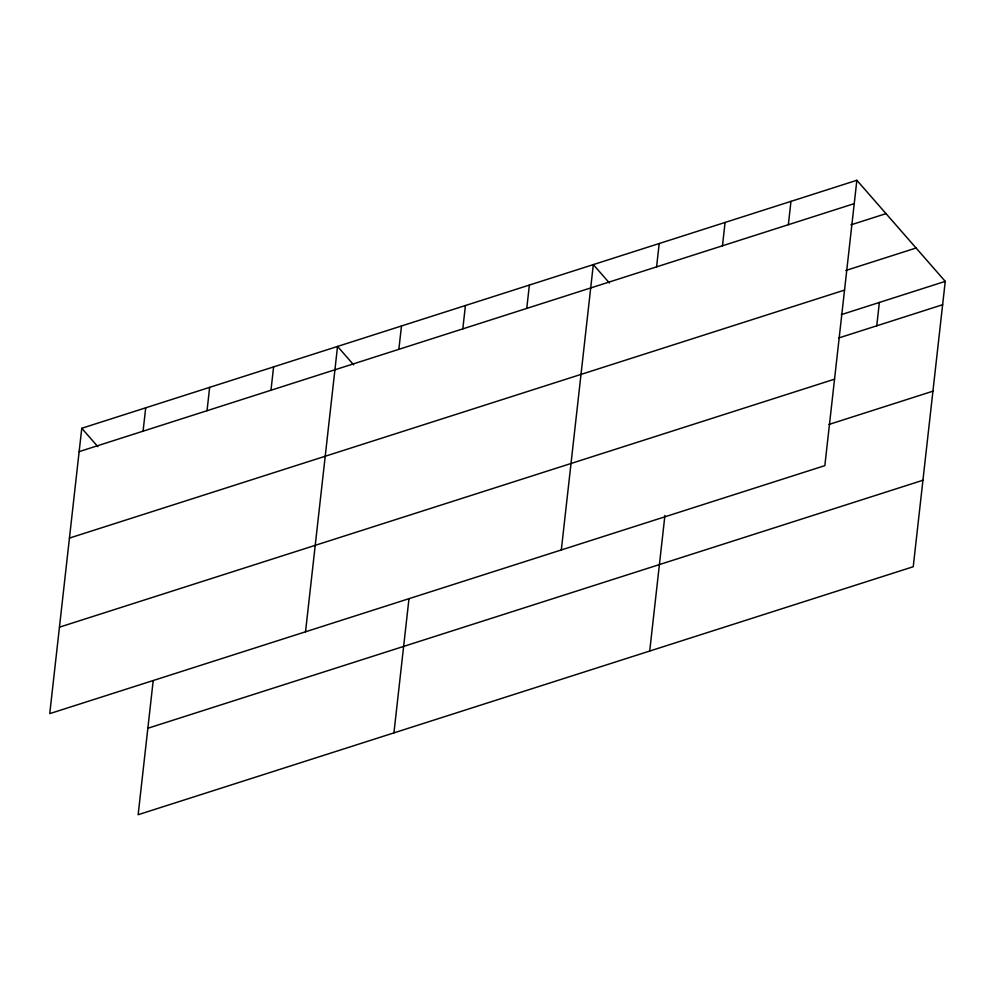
<?xml version="1.0" encoding="UTF-8"?>
<svg xmlns="http://www.w3.org/2000/svg" width="995" height="995" viewBox="0 0 995 995"><rect width="100%" height="100%" fill="white"/><g stroke="black" fill="none" stroke-linecap="round" stroke-linejoin="round"><path stroke-width="1.49" d="M81.764 428.273L49.75 713.626L824.843 465.635L856.857 180.282L81.764 428.273L97.858 446.68M143.081 431.171L145.705 407.813M153.193 680.655L138.143 814.718L913.236 566.727L945.25 281.374L856.857 180.282M207.035 410.711L209.646 387.353M270.976 390.251L273.588 366.894M305.527 631.788L337.541 346.434L353.635 364.842M398.858 349.332L401.482 325.974M393.933 732.88L408.97 598.816M462.812 328.872L465.424 305.515M526.753 308.413L529.377 285.055M561.317 549.949L593.318 264.595L609.413 283.003M656.588 266.871L659.2 243.514M649.71 651.041L664.921 515.435M722.469 245.79L725.081 222.432M788.351 224.708L790.963 201.351M876.744 325.8L879.369 302.455M79.14 451.63L854.232 203.627M850.887 224.882L886.023 213.639M845.8 270.491L916.084 248.004M69.439 538.084L844.531 290.092M841.297 314.631L945.25 281.374M838.686 337.989L942.626 304.731M59.451 627.173L834.544 379.17M828.984 424.442L932.937 391.184M147.845 728.265L922.937 480.262"/></g></svg>
